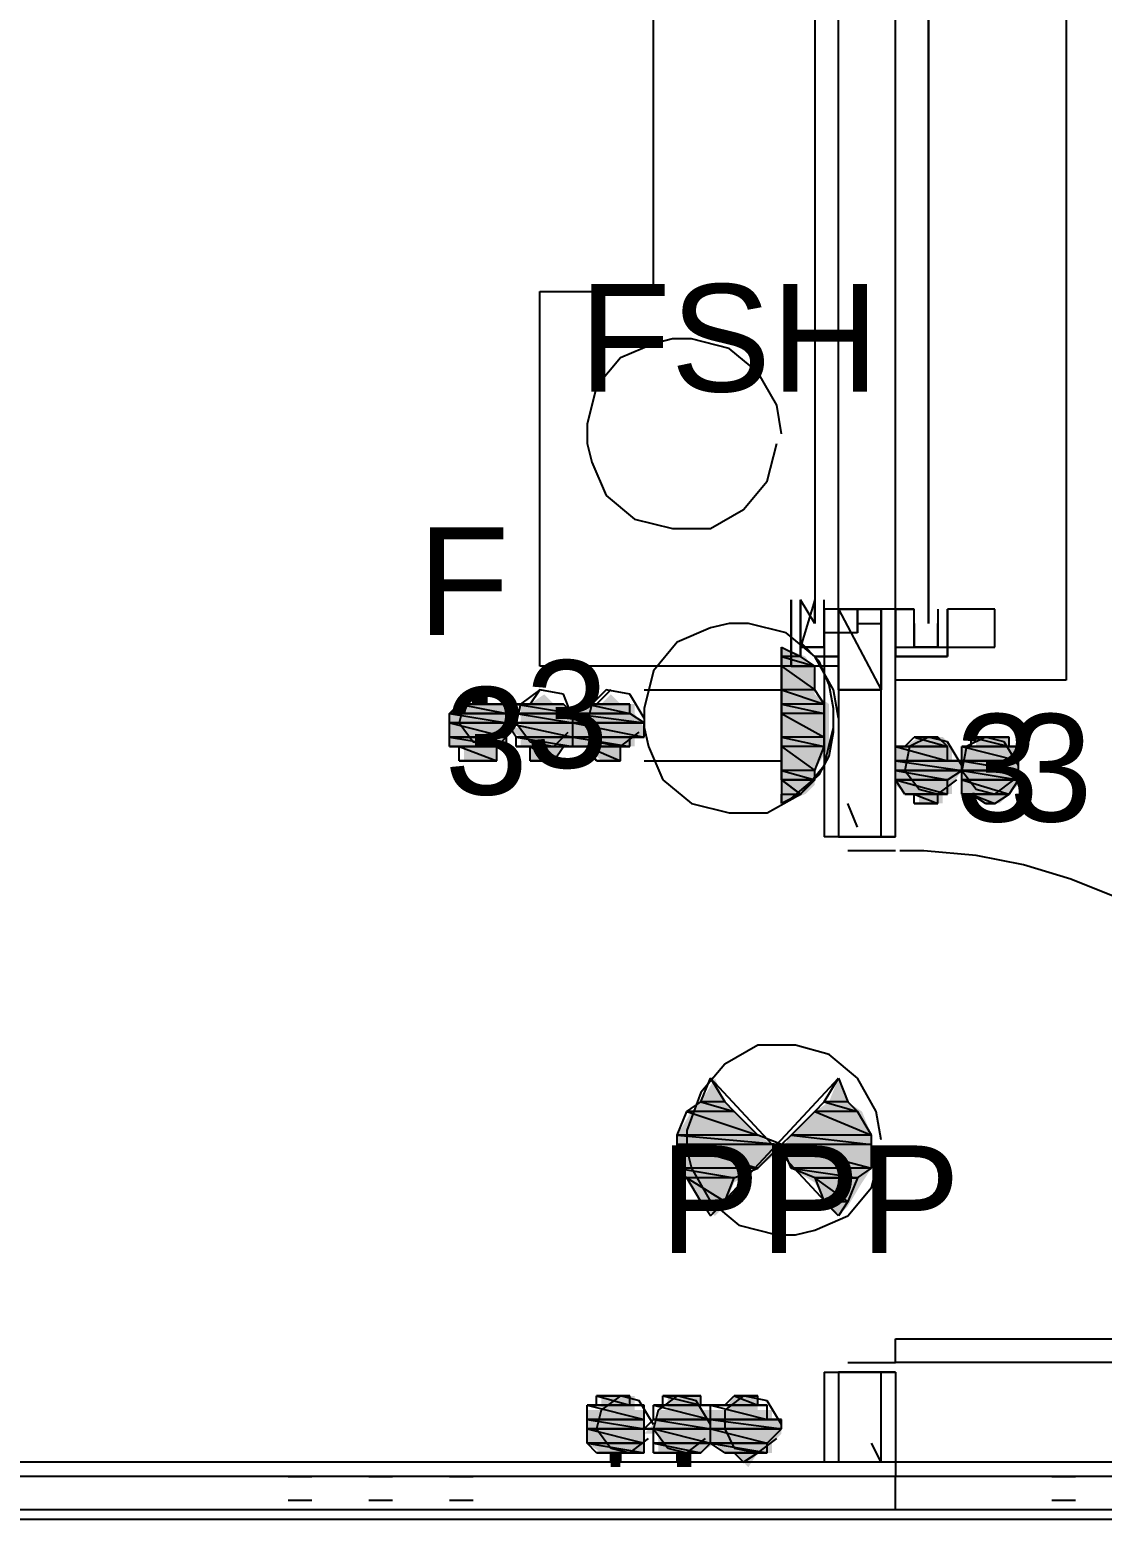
# Model space of a CAD drawing. Header units: millimetres. Extents: x 5 to 415, y 48 to 251.
# Drawn here: x 364.66 to 368.65, y 106.61 to 112.15 of the extents above; entities that cross this region are included whole.
import ezdxf

# ---------------------------------------------------------------- set-up
doc = ezdxf.new("R2010")
doc.units = ezdxf.units.MM
for name, color, linetype in [('H', 7, 'Continuous'), ('P', 7, 'Continuous'), ('T', 7, 'Continuous')]:
    doc.layers.add(name, color=color, linetype=linetype)

msp = doc.modelspace()

# ---------------------------------------------------------------- hatches: boundary and pattern name
at = {"layer": 'H', "linetype": 'Continuous'}
for points in [[(367.453, 109.82), (367.453, 109.855), (367.542, 109.82), (367.453, 109.82)], [(367.453, 109.767), (367.453, 109.82), (367.542, 109.82), (367.577, 109.767), (367.453, 109.767)], [(367.453, 109.679), (367.453, 109.767), (367.577, 109.767), (367.577, 109.679), (367.453, 109.679)], [(366.307, 109.643), (366.307, 109.679), (366.36, 109.679), (366.36, 109.643), (366.307, 109.643)], [(366.518, 109.643), (366.571, 109.679), (366.607, 109.643), (366.518, 109.643)], [(366.783, 109.643), (366.818, 109.679), (366.854, 109.643), (366.783, 109.643)], [(367.453, 109.643), (367.453, 109.679), (367.577, 109.679), (367.63, 109.643), (367.453, 109.643)], [(366.219, 109.608), (366.272, 109.643), (366.43, 109.643), (366.43, 109.608), (366.219, 109.608)], [(366.219, 109.555), (366.219, 109.608), (366.43, 109.608), (366.43, 109.555), (366.219, 109.555)], [(366.483, 109.608), (366.483, 109.643), (366.642, 109.643), (366.695, 109.608), (366.483, 109.608)], [(366.483, 109.555), (366.483, 109.608), (366.695, 109.608), (366.695, 109.555), (366.483, 109.555)], [(366.695, 109.608), (366.73, 109.643), (366.907, 109.643), (366.907, 109.608), (366.695, 109.608)], [(366.695, 109.555), (366.695, 109.608), (366.907, 109.608), (366.942, 109.555), (366.695, 109.555)], [(367.453, 109.608), (367.453, 109.643), (367.63, 109.643), (367.63, 109.608), (367.453, 109.608)], [(367.453, 109.52), (367.453, 109.608), (367.63, 109.608), (367.63, 109.52), (367.453, 109.52)], [(366.219, 109.52), (366.219, 109.555), (366.43, 109.555), (366.43, 109.52), (366.219, 109.52)], [(366.483, 109.52), (366.43, 109.555), (366.695, 109.555), (366.695, 109.52), (366.483, 109.52)], [(366.695, 109.52), (366.695, 109.555), (366.942, 109.555), (366.942, 109.52), (366.695, 109.52)], [(366.219, 109.485), (366.219, 109.52), (366.43, 109.52), (366.43, 109.485), (366.219, 109.485)], [(366.272, 109.432), (366.272, 109.485), (366.395, 109.485), (366.395, 109.432), (366.272, 109.432)], [(366.483, 109.485), (366.483, 109.52), (366.695, 109.52), (366.695, 109.485), (366.483, 109.485)], [(366.518, 109.432), (366.518, 109.485), (366.642, 109.485), (366.607, 109.432), (366.518, 109.432)], [(366.695, 109.485), (366.695, 109.52), (366.907, 109.52), (366.907, 109.485), (366.695, 109.485)], [(366.783, 109.432), (366.73, 109.485), (366.854, 109.485), (366.854, 109.432), (366.783, 109.432)], [(367.453, 109.485), (367.453, 109.52), (367.63, 109.52), (367.63, 109.485), (367.453, 109.485)], [(367.453, 109.396), (367.453, 109.485), (367.63, 109.485), (367.577, 109.396), (367.453, 109.396)], [(367.877, 109.432), (367.877, 109.485), (368.088, 109.485), (368.088, 109.432), (367.877, 109.432)], [(367.912, 109.485), (367.965, 109.52), (368.053, 109.52), (368.088, 109.485), (367.912, 109.485)], [(368.124, 109.432), (368.124, 109.485), (368.335, 109.485), (368.335, 109.432), (368.124, 109.432)], [(368.177, 109.485), (368.177, 109.52), (368.3, 109.52), (368.3, 109.485), (368.177, 109.485)], [(367.877, 109.396), (367.877, 109.432), (368.124, 109.432), (368.124, 109.396), (367.877, 109.396)], [(368.124, 109.396), (368.124, 109.432), (368.335, 109.432), (368.335, 109.396), (368.124, 109.396)], [(367.453, 109.343), (367.453, 109.396), (367.577, 109.396), (367.577, 109.343), (367.453, 109.343)], [(367.877, 109.343), (367.877, 109.396), (368.124, 109.396), (368.088, 109.343), (367.877, 109.343)], [(368.124, 109.343), (368.124, 109.396), (368.335, 109.396), (368.335, 109.343), (368.124, 109.343)], [(367.453, 109.273), (367.453, 109.343), (367.542, 109.308), (367.453, 109.273)], [(367.542, 109.308), (367.453, 109.343), (367.577, 109.343), (367.542, 109.308)], [(367.912, 109.308), (367.877, 109.343), (368.088, 109.343), (368.088, 109.308), (367.912, 109.308)], [(368.124, 109.308), (368.124, 109.343), (368.335, 109.343), (368.3, 109.308), (368.124, 109.308)], [(367.965, 109.273), (367.965, 109.308), (368.053, 109.308), (368.053, 109.273), (367.965, 109.273)], [(368.212, 109.273), (368.177, 109.308), (368.3, 109.308), (368.265, 109.273), (368.212, 109.273)], [(367.153, 108.162), (367.206, 108.25), (367.242, 108.162), (367.153, 108.162)], [(367.63, 108.162), (367.665, 108.25), (367.7, 108.162), (367.63, 108.162)], [(367.118, 108.126), (367.153, 108.162), (367.242, 108.162), (367.277, 108.126), (367.118, 108.126)], [(367.577, 108.126), (367.63, 108.162), (367.7, 108.162), (367.753, 108.126), (367.577, 108.126)], [(367.065, 108.038), (367.118, 108.126), (367.277, 108.126), (367.365, 108.038), (367.065, 108.038)], [(367.489, 108.038), (367.577, 108.126), (367.753, 108.126), (367.788, 108.038), (367.489, 108.038)], [(367.065, 107.985), (367.065, 108.038), (367.365, 108.038), (367.453, 107.985), (367.065, 107.985)], [(367.453, 107.985), (367.489, 108.038), (367.788, 108.038), (367.788, 107.985), (367.453, 107.985)], [(367.065, 107.915), (367.065, 107.985), (367.453, 107.985), (367.365, 107.915), (367.065, 107.915)], [(367.489, 107.915), (367.453, 107.985), (367.788, 107.985), (367.788, 107.915), (367.489, 107.915)], [(367.118, 107.862), (367.065, 107.915), (367.365, 107.915), (367.277, 107.862), (367.118, 107.862)], [(367.577, 107.862), (367.489, 107.915), (367.788, 107.915), (367.753, 107.862), (367.577, 107.862)], [(367.153, 107.774), (367.118, 107.862), (367.277, 107.862), (367.242, 107.774), (367.153, 107.774)], [(367.665, 107.738), (367.63, 107.774), (367.577, 107.862), (367.7, 107.774), (367.665, 107.738)], [(367.7, 107.774), (367.577, 107.862), (367.753, 107.862), (367.7, 107.774)], [(367.206, 107.738), (367.153, 107.774), (367.242, 107.774), (367.206, 107.738)], [(366.783, 107.015), (366.783, 107.068), (366.907, 107.068), (366.907, 107.015), (366.783, 107.015)], [(367.03, 107.015), (367.03, 107.068), (367.153, 107.068), (367.153, 107.015), (367.03, 107.015)], [(367.242, 107.015), (367.277, 107.068), (367.365, 107.068), (367.365, 107.015), (367.242, 107.015)], [(366.73, 106.98), (366.73, 107.015), (366.942, 107.015), (366.942, 106.98), (366.73, 106.98)], [(366.995, 106.98), (366.995, 107.015), (367.206, 107.015), (367.206, 106.98), (366.995, 106.98)], [(367.206, 106.98), (367.206, 107.015), (367.418, 107.015), (367.418, 106.98), (367.206, 106.98)], [(366.73, 106.927), (366.73, 106.98), (366.942, 106.98), (366.942, 106.927), (366.73, 106.927)], [(366.942, 106.927), (366.995, 106.98), (367.206, 106.98), (367.206, 106.927), (366.942, 106.927)], [(367.206, 106.927), (367.206, 106.98), (367.453, 106.98), (367.453, 106.927), (367.206, 106.927)], [(366.73, 106.892), (366.73, 106.927), (366.942, 106.927), (366.942, 106.892), (366.73, 106.892)], [(366.783, 106.856), (366.73, 106.892), (366.942, 106.892), (366.942, 106.856), (366.783, 106.856)], [(366.995, 106.892), (366.995, 106.927), (367.206, 106.927), (367.206, 106.892), (366.995, 106.892)], [(366.995, 106.856), (366.995, 106.892), (367.206, 106.892), (367.153, 106.856), (366.995, 106.856)], [(367.206, 106.892), (367.206, 106.927), (367.453, 106.927), (367.418, 106.892), (367.206, 106.892)], [(367.242, 106.856), (367.206, 106.892), (367.418, 106.892), (367.418, 106.856), (367.242, 106.856)], [(366.818, 106.803), (366.818, 106.856), (366.854, 106.856), (366.854, 106.803), (366.818, 106.803)], [(367.065, 106.803), (367.065, 106.856), (367.118, 106.856), (367.118, 106.803), (367.065, 106.803)], [(367.33, 106.803), (367.277, 106.856), (367.365, 106.856), (367.33, 106.803)]]:
    msp.add_hatch(color=256, dxfattribs=at).paths.add_polyline_path(points)

# ---------------------------------------------------------------- linework, layer by layer
at = {"layer": 'P'}
for points in [[(367.877, 109.732), (367.877, 117.316)], [(368.512, 117.316), (368.512, 109.732)], [(366.977, 111.178), (366.977, 117.263)], [(367.577, 117.105), (367.577, 109.996)], [(367.665, 109.996), (367.665, 117.105)], [(368, 109.943), (368, 117.105)], [(368, 117.105), (368, 109.943)], [(366.554, 111.178), (366.977, 111.178)], [(366.554, 109.784), (366.554, 111.178)], [(366.977, 110.984), (366.854, 110.931)], [(367.048, 111.002), (366.977, 110.984)], [(367.118, 111.002), (367.048, 111.002)], [(367.259, 110.966), (367.118, 111.002)], [(366.854, 110.931), (366.765, 110.825)], [(367.365, 110.878), (367.259, 110.966)], [(367.436, 110.755), (367.365, 110.878)], [(366.765, 110.825), (366.73, 110.684)], [(367.453, 110.649), (367.436, 110.755)], [(366.73, 110.684), (366.73, 110.613)], [(366.73, 110.613), (366.748, 110.543)], [(367.4, 110.472), (367.436, 110.613)], [(366.748, 110.543), (366.801, 110.419)], [(367.312, 110.367), (367.4, 110.472)], [(366.801, 110.419), (366.907, 110.331)], [(367.189, 110.296), (367.312, 110.367)], [(366.907, 110.331), (367.048, 110.296)], [(367.048, 110.296), (367.118, 110.296)], [(367.118, 110.296), (367.189, 110.296)], [(367.489, 110.031), (367.489, 109.784)], [(367.489, 109.784), (367.489, 110.031)], [(367.489, 109.784), (367.489, 110.031)], [(367.489, 109.784), (367.489, 110.031)], [(367.524, 110.031), (367.524, 109.855)], [(367.524, 109.855), (367.524, 110.031)], [(367.577, 110.031), (367.524, 109.855)], [(367.577, 109.943), (367.524, 110.031)], [(367.577, 110.031), (367.577, 109.943)], [(367.577, 109.943), (367.577, 110.031)], [(367.577, 109.943), (367.577, 110.031)], [(367.612, 109.943), (367.612, 110.031)], [(367.612, 109.996), (367.612, 109.149)], [(367.877, 109.996), (367.612, 109.996)], [(367.665, 109.696), (367.665, 109.996)], [(367.665, 109.996), (367.665, 109.149)], [(367.665, 109.996), (367.824, 109.696)], [(367.665, 109.696), (367.665, 109.996)], [(367.665, 109.996), (367.824, 109.996)], [(367.665, 109.996), (367.665, 109.82)], [(367.665, 109.82), (367.665, 109.996)], [(367.665, 109.996), (367.824, 109.996)], [(367.665, 109.996), (367.665, 109.696)], [(367.824, 109.996), (367.736, 109.996)], [(367.736, 109.996), (367.736, 109.908)], [(367.736, 109.908), (367.736, 109.996)], [(367.736, 109.996), (367.824, 109.996)], [(367.824, 109.996), (367.736, 109.996)], [(367.824, 109.996), (367.824, 109.696)], [(367.824, 109.149), (367.824, 109.996)], [(367.824, 109.996), (367.824, 109.696)], [(367.824, 109.696), (367.824, 109.996)], [(367.877, 109.149), (367.877, 109.996)], [(367.947, 109.996), (367.877, 109.996)], [(367.877, 109.996), (367.877, 109.82)], [(367.877, 109.82), (367.877, 109.996)], [(367.877, 109.996), (367.947, 109.996)], [(367.877, 109.855), (367.877, 109.996)], [(367.877, 109.996), (367.877, 109.855)], [(367.947, 109.996), (367.877, 109.996)], [(367.877, 109.996), (367.877, 109.855)], [(367.947, 109.855), (367.947, 109.996)], [(368.035, 109.996), (368.035, 109.855)], [(368.247, 109.996), (368.071, 109.996)], [(368.071, 109.82), (368.071, 109.996)], [(368.071, 109.996), (368.071, 109.82)], [(368.071, 109.855), (368.071, 109.996)], [(368.071, 109.996), (368.071, 109.855)], [(368.071, 109.855), (368.071, 109.996)], [(368.247, 109.855), (368.247, 109.996)], [(367.189, 109.926), (367.065, 109.873)], [(367.189, 109.926), (367.065, 109.873)], [(367.259, 109.943), (367.189, 109.926)], [(367.259, 109.943), (367.189, 109.926)], [(367.33, 109.943), (367.259, 109.943)], [(367.33, 109.943), (367.259, 109.943)], [(367.471, 109.908), (367.33, 109.943)], [(367.471, 109.908), (367.33, 109.943)], [(367.612, 109.943), (367.612, 109.855)], [(367.612, 109.855), (367.612, 109.943)], [(367.736, 109.943), (367.824, 109.943)], [(367.947, 109.943), (367.947, 109.855)], [(368.035, 109.855), (368.035, 109.943)], [(367.065, 109.873), (366.977, 109.767)], [(367.065, 109.873), (366.977, 109.767)], [(367.577, 109.82), (367.471, 109.908)], [(367.577, 109.82), (367.471, 109.908)], [(367.524, 109.908), (367.524, 109.82)], [(367.524, 109.82), (367.524, 109.908)], [(367.594, 109.802), (367.524, 109.873)], [(367.7, 109.908), (367.612, 109.908)], [(367.736, 109.908), (367.665, 109.908)], [(367.453, 109.855), (367.524, 109.82)], [(367.453, 109.82), (367.453, 109.855)], [(367.453, 109.855), (367.453, 109.273)], [(367.524, 109.82), (367.453, 109.82)], [(367.524, 109.82), (367.453, 109.82)], [(367.453, 109.82), (367.577, 109.784)], [(367.453, 109.82), (367.577, 109.784)], [(367.453, 109.784), (367.453, 109.82)], [(367.612, 109.855), (367.524, 109.855)], [(367.524, 109.855), (367.612, 109.855)], [(367.577, 109.784), (367.524, 109.82)], [(367.577, 109.82), (367.665, 109.82)], [(367.665, 109.82), (367.577, 109.82)], [(367.577, 109.82), (367.665, 109.82)], [(367.665, 109.82), (367.577, 109.82)], [(367.647, 109.696), (367.577, 109.82)], [(367.647, 109.696), (367.577, 109.82)], [(367.877, 109.855), (368.071, 109.855)], [(367.877, 109.82), (368.071, 109.82)], [(368.071, 109.82), (367.877, 109.82)], [(368.035, 109.855), (367.947, 109.855)], [(368.071, 109.855), (368.247, 109.855)], [(367.665, 109.784), (366.554, 109.784)], [(366.977, 109.767), (366.942, 109.626)], [(366.977, 109.767), (366.942, 109.626)], [(367.577, 109.784), (367.453, 109.784)], [(367.577, 109.784), (367.453, 109.784)], [(367.453, 109.784), (367.577, 109.696)], [(367.453, 109.784), (367.577, 109.696)], [(367.453, 109.696), (367.453, 109.784)], [(367.577, 109.784), (367.489, 109.784)], [(367.489, 109.784), (367.577, 109.784)], [(367.577, 109.696), (367.577, 109.784)], [(367.63, 109.714), (367.594, 109.802)], [(367.647, 109.626), (367.63, 109.714)], [(368.512, 109.732), (367.877, 109.732)], [(366.342, 109.696), (366.272, 109.643)], [(366.307, 109.696), (366.307, 109.643)], [(366.307, 109.643), (366.307, 109.696)], [(366.43, 109.679), (366.342, 109.696)], [(366.342, 109.696), (366.342, 109.643)], [(366.342, 109.643), (366.342, 109.696)], [(366.466, 109.59), (366.43, 109.679)], [(366.554, 109.696), (366.483, 109.643)], [(366.554, 109.696), (366.518, 109.643)], [(366.518, 109.643), (366.554, 109.696)], [(366.642, 109.679), (366.554, 109.696)], [(366.677, 109.59), (366.642, 109.679)], [(366.801, 109.696), (366.748, 109.643)], [(366.818, 109.696), (366.765, 109.643)], [(366.765, 109.643), (366.818, 109.696)], [(366.889, 109.679), (366.801, 109.696)], [(366.942, 109.59), (366.889, 109.679)], [(366.942, 109.696), (367.453, 109.696)], [(367.577, 109.696), (367.453, 109.696)], [(367.577, 109.696), (367.453, 109.696)], [(367.453, 109.696), (367.612, 109.643)], [(367.453, 109.696), (367.612, 109.643)], [(367.453, 109.643), (367.453, 109.696)], [(367.612, 109.643), (367.577, 109.696)], [(367.665, 109.59), (367.647, 109.696)], [(367.665, 109.59), (367.647, 109.696)], [(367.824, 109.696), (367.665, 109.696)], [(367.665, 109.696), (367.665, 109.149)], [(367.824, 109.696), (367.665, 109.696)], [(367.665, 109.696), (367.824, 109.696)], [(367.824, 109.149), (367.824, 109.696)], [(366.219, 109.608), (366.254, 109.643)], [(366.43, 109.608), (366.219, 109.608)], [(366.43, 109.608), (366.219, 109.608)], [(366.219, 109.608), (366.43, 109.608)], [(366.219, 109.608), (366.43, 109.608)], [(366.43, 109.608), (366.219, 109.608)], [(366.43, 109.608), (366.219, 109.608)], [(366.219, 109.608), (366.43, 109.573)], [(366.219, 109.608), (366.43, 109.573)], [(366.219, 109.573), (366.219, 109.608)], [(366.272, 109.643), (366.254, 109.573)], [(366.395, 109.643), (366.254, 109.643)], [(366.254, 109.643), (366.307, 109.643)], [(366.395, 109.643), (366.254, 109.643)], [(366.254, 109.643), (366.395, 109.643)], [(366.254, 109.643), (366.395, 109.643)], [(366.395, 109.643), (366.254, 109.643)], [(366.43, 109.643), (366.254, 109.643)], [(366.254, 109.643), (366.43, 109.643)], [(366.43, 109.643), (366.254, 109.643)], [(366.254, 109.643), (366.395, 109.643)], [(366.43, 109.643), (366.254, 109.643)], [(366.254, 109.643), (366.43, 109.608)], [(366.254, 109.643), (366.43, 109.608)], [(366.307, 109.643), (366.395, 109.643)], [(366.342, 109.643), (366.395, 109.643)], [(366.395, 109.643), (366.342, 109.643)], [(366.395, 109.643), (366.395, 109.643)], [(366.395, 109.643), (366.395, 109.643)], [(366.395, 109.643), (366.43, 109.643)], [(366.43, 109.608), (366.43, 109.643)], [(366.43, 109.608), (366.43, 109.608)], [(366.43, 109.608), (366.43, 109.608)], [(366.43, 109.573), (366.43, 109.608)], [(366.483, 109.643), (366.466, 109.573)], [(366.642, 109.643), (366.466, 109.643)], [(366.466, 109.643), (366.518, 109.643)], [(366.642, 109.643), (366.466, 109.643)], [(366.466, 109.643), (366.677, 109.608)], [(366.466, 109.643), (366.677, 109.608)], [(366.466, 109.608), (366.466, 109.643)], [(366.677, 109.608), (366.466, 109.608)], [(366.677, 109.608), (366.466, 109.608)], [(366.466, 109.608), (366.677, 109.608)], [(366.466, 109.608), (366.677, 109.608)], [(366.677, 109.608), (366.466, 109.608)], [(366.677, 109.608), (366.466, 109.608)], [(366.466, 109.608), (366.677, 109.573)], [(366.466, 109.608), (366.677, 109.573)], [(366.466, 109.573), (366.466, 109.608)], [(366.607, 109.643), (366.518, 109.643)], [(366.518, 109.643), (366.607, 109.643)], [(366.518, 109.643), (366.607, 109.643)], [(366.607, 109.643), (366.518, 109.643)], [(366.642, 109.643), (366.518, 109.643)], [(366.518, 109.643), (366.642, 109.643)], [(366.642, 109.643), (366.518, 109.643)], [(366.518, 109.643), (366.607, 109.643)], [(366.642, 109.643), (366.518, 109.643)], [(366.518, 109.643), (366.642, 109.643)], [(366.518, 109.643), (366.642, 109.643)], [(366.607, 109.643), (366.607, 109.643)], [(366.607, 109.643), (366.607, 109.643)], [(366.607, 109.643), (366.607, 109.643)], [(366.607, 109.643), (366.607, 109.643)], [(366.607, 109.643), (366.642, 109.643)], [(366.642, 109.643), (366.642, 109.643)], [(366.677, 109.608), (366.642, 109.643)], [(366.677, 109.608), (366.73, 109.643)], [(366.889, 109.608), (366.677, 109.608)], [(366.889, 109.608), (366.677, 109.608)], [(366.677, 109.608), (366.889, 109.608)], [(366.677, 109.608), (366.889, 109.608)], [(366.889, 109.608), (366.677, 109.608)], [(366.889, 109.608), (366.677, 109.608)], [(366.677, 109.608), (366.942, 109.573)], [(366.677, 109.608), (366.942, 109.573)], [(366.677, 109.573), (366.677, 109.608)], [(366.677, 109.608), (366.677, 109.608)], [(366.677, 109.608), (366.677, 109.608)], [(366.677, 109.573), (366.677, 109.608)], [(366.748, 109.643), (366.73, 109.573)], [(366.854, 109.643), (366.73, 109.643)], [(366.73, 109.643), (366.765, 109.643)], [(366.889, 109.643), (366.73, 109.643)], [(366.73, 109.643), (366.889, 109.643)], [(366.889, 109.643), (366.73, 109.643)], [(366.73, 109.643), (366.854, 109.643)], [(366.889, 109.643), (366.73, 109.643)], [(366.73, 109.643), (366.889, 109.608)], [(366.73, 109.643), (366.889, 109.608)], [(366.854, 109.643), (366.765, 109.643)], [(366.765, 109.643), (366.854, 109.643)], [(366.765, 109.643), (366.854, 109.643)], [(366.854, 109.643), (366.765, 109.643)], [(366.854, 109.643), (366.765, 109.643)], [(366.765, 109.643), (366.854, 109.643)], [(366.765, 109.643), (366.854, 109.643)], [(366.854, 109.643), (366.854, 109.643)], [(366.854, 109.643), (366.854, 109.643)], [(366.854, 109.643), (366.854, 109.643)], [(366.854, 109.643), (366.854, 109.643)], [(366.854, 109.643), (366.854, 109.643)], [(366.854, 109.643), (366.889, 109.643)], [(366.889, 109.608), (366.889, 109.643)], [(366.889, 109.608), (366.889, 109.608)], [(366.889, 109.608), (366.889, 109.608)], [(366.942, 109.573), (366.889, 109.608)], [(366.942, 109.626), (366.942, 109.555)], [(366.942, 109.626), (366.942, 109.555)], [(367.612, 109.643), (367.453, 109.643)], [(367.612, 109.643), (367.453, 109.643)], [(367.453, 109.643), (367.612, 109.608)], [(367.453, 109.643), (367.612, 109.608)], [(367.453, 109.608), (367.453, 109.643)], [(367.612, 109.608), (367.453, 109.608)], [(367.612, 109.608), (367.453, 109.608)], [(367.453, 109.608), (367.612, 109.52)], [(367.453, 109.608), (367.612, 109.52)], [(367.453, 109.52), (367.453, 109.608)], [(367.612, 109.608), (367.612, 109.643)], [(367.612, 109.52), (367.612, 109.608)], [(367.647, 109.538), (367.647, 109.626)], [(366.43, 109.573), (366.219, 109.573)], [(366.43, 109.573), (366.219, 109.573)], [(366.219, 109.573), (366.43, 109.573)], [(366.219, 109.573), (366.43, 109.573)], [(366.43, 109.573), (366.219, 109.573)], [(366.43, 109.573), (366.219, 109.573)], [(366.219, 109.573), (366.43, 109.52)], [(366.219, 109.573), (366.43, 109.52)], [(366.219, 109.52), (366.219, 109.573)], [(366.254, 109.573), (366.307, 109.502)], [(366.395, 109.485), (366.448, 109.538)], [(366.466, 109.573), (366.43, 109.573)], [(366.43, 109.573), (366.677, 109.573)], [(366.677, 109.573), (366.43, 109.573)], [(366.43, 109.573), (366.677, 109.52)], [(366.43, 109.573), (366.677, 109.52)], [(366.466, 109.52), (366.43, 109.573)], [(366.43, 109.573), (366.43, 109.573)], [(366.43, 109.573), (366.43, 109.573)], [(366.43, 109.52), (366.43, 109.573)], [(366.466, 109.573), (366.518, 109.502)], [(366.677, 109.573), (366.466, 109.573)], [(366.677, 109.573), (366.466, 109.573)], [(366.466, 109.573), (366.677, 109.573)], [(366.677, 109.573), (366.466, 109.573)], [(366.607, 109.485), (366.66, 109.538)], [(366.942, 109.573), (366.677, 109.573)], [(366.942, 109.573), (366.677, 109.573)], [(366.677, 109.573), (366.942, 109.573)], [(366.677, 109.573), (366.942, 109.573)], [(366.942, 109.573), (366.677, 109.573)], [(366.942, 109.573), (366.677, 109.573)], [(366.677, 109.573), (366.942, 109.52)], [(366.677, 109.573), (366.942, 109.52)], [(366.677, 109.52), (366.677, 109.573)], [(366.677, 109.573), (366.677, 109.573)], [(366.677, 109.52), (366.677, 109.573)], [(366.73, 109.573), (366.765, 109.502)], [(366.854, 109.485), (366.924, 109.538)], [(366.942, 109.573), (366.942, 109.573)], [(366.942, 109.573), (366.942, 109.573)], [(366.942, 109.52), (366.942, 109.573)], [(366.942, 109.555), (366.959, 109.485)], [(366.942, 109.555), (366.959, 109.485)], [(367.612, 109.414), (367.647, 109.555)], [(367.612, 109.414), (367.647, 109.555)], [(367.63, 109.449), (367.647, 109.538)], [(366.43, 109.52), (366.219, 109.52)], [(366.43, 109.52), (366.219, 109.52)], [(366.219, 109.52), (366.43, 109.52)], [(366.219, 109.52), (366.43, 109.52)], [(366.43, 109.52), (366.219, 109.52)], [(366.43, 109.52), (366.219, 109.52)], [(366.219, 109.52), (366.43, 109.485)], [(366.219, 109.52), (366.43, 109.485)], [(366.219, 109.485), (366.219, 109.52)], [(366.43, 109.485), (366.219, 109.485)], [(366.43, 109.485), (366.219, 109.485)], [(366.219, 109.485), (366.254, 109.485)], [(366.219, 109.485), (366.43, 109.485)], [(366.43, 109.485), (366.219, 109.485)], [(366.254, 109.485), (366.43, 109.485)], [(366.395, 109.485), (366.254, 109.485)], [(366.254, 109.485), (366.395, 109.485)], [(366.395, 109.485), (366.254, 109.485)], [(366.254, 109.485), (366.43, 109.485)], [(366.395, 109.485), (366.254, 109.485)], [(366.254, 109.485), (366.395, 109.432)], [(366.254, 109.485), (366.395, 109.432)], [(366.254, 109.432), (366.254, 109.485)], [(366.307, 109.502), (366.395, 109.485)], [(366.43, 109.485), (366.395, 109.485)], [(366.395, 109.432), (366.395, 109.485)], [(366.43, 109.52), (366.43, 109.52)], [(366.43, 109.52), (366.43, 109.52)], [(366.43, 109.485), (366.43, 109.52)], [(366.43, 109.485), (366.43, 109.485)], [(366.677, 109.52), (366.466, 109.52)], [(366.677, 109.52), (366.466, 109.52)], [(366.466, 109.52), (366.677, 109.52)], [(366.466, 109.52), (366.677, 109.52)], [(366.677, 109.52), (366.466, 109.52)], [(366.677, 109.52), (366.466, 109.52)], [(366.466, 109.52), (366.677, 109.485)], [(366.466, 109.52), (366.677, 109.485)], [(366.466, 109.485), (366.466, 109.52)], [(366.677, 109.485), (366.466, 109.485)], [(366.642, 109.485), (366.466, 109.485)], [(366.466, 109.485), (366.642, 109.485)], [(366.642, 109.485), (366.466, 109.485)], [(366.466, 109.485), (366.677, 109.485)], [(366.642, 109.485), (366.466, 109.485)], [(366.466, 109.485), (366.642, 109.485)], [(366.466, 109.485), (366.642, 109.485)], [(366.518, 109.485), (366.466, 109.485)], [(366.518, 109.502), (366.607, 109.485)], [(366.642, 109.485), (366.518, 109.485)], [(366.642, 109.485), (366.518, 109.485)], [(366.518, 109.485), (366.607, 109.432)], [(366.518, 109.485), (366.607, 109.432)], [(366.518, 109.432), (366.518, 109.485)], [(366.607, 109.432), (366.642, 109.485)], [(366.677, 109.485), (366.642, 109.485)], [(366.642, 109.485), (366.642, 109.485)], [(366.942, 109.52), (366.677, 109.52)], [(366.889, 109.52), (366.677, 109.52)], [(366.677, 109.52), (366.889, 109.52)], [(366.889, 109.52), (366.677, 109.52)], [(366.677, 109.52), (366.942, 109.52)], [(366.889, 109.52), (366.677, 109.52)], [(366.677, 109.52), (366.889, 109.485)], [(366.677, 109.52), (366.889, 109.485)], [(366.677, 109.485), (366.677, 109.52)], [(366.677, 109.52), (366.677, 109.52)], [(366.677, 109.52), (366.677, 109.52)], [(366.677, 109.485), (366.677, 109.52)], [(366.889, 109.485), (366.677, 109.485)], [(366.889, 109.485), (366.677, 109.485)], [(366.677, 109.485), (366.73, 109.485)], [(366.677, 109.485), (366.889, 109.485)], [(366.889, 109.485), (366.677, 109.485)], [(366.73, 109.485), (366.889, 109.485)], [(366.854, 109.485), (366.73, 109.485)], [(366.73, 109.485), (366.854, 109.485)], [(366.854, 109.485), (366.73, 109.485)], [(366.73, 109.485), (366.889, 109.485)], [(366.854, 109.485), (366.73, 109.485)], [(366.73, 109.485), (366.854, 109.432)], [(366.73, 109.485), (366.854, 109.432)], [(366.765, 109.432), (366.73, 109.485)], [(366.765, 109.502), (366.854, 109.485)], [(366.889, 109.485), (366.854, 109.485)], [(366.854, 109.432), (366.854, 109.485)], [(366.942, 109.52), (366.889, 109.52)], [(366.889, 109.485), (366.889, 109.52)], [(366.889, 109.485), (366.889, 109.485)], [(366.959, 109.485), (367.012, 109.361)], [(366.959, 109.485), (367.012, 109.361)], [(367.612, 109.52), (367.453, 109.52)], [(367.612, 109.52), (367.453, 109.52)], [(367.453, 109.52), (367.612, 109.485)], [(367.453, 109.52), (367.612, 109.485)], [(367.453, 109.485), (367.453, 109.52)], [(367.612, 109.485), (367.453, 109.485)], [(367.612, 109.485), (367.453, 109.485)], [(367.453, 109.485), (367.577, 109.396)], [(367.453, 109.485), (367.577, 109.396)], [(367.453, 109.396), (367.453, 109.485)], [(367.577, 109.396), (367.612, 109.485)], [(367.612, 109.485), (367.612, 109.52)], [(368.071, 109.485), (367.877, 109.485)], [(367.877, 109.485), (367.912, 109.485)], [(368.071, 109.485), (367.877, 109.485)], [(367.877, 109.485), (368.071, 109.432)], [(367.877, 109.485), (368.071, 109.432)], [(367.877, 109.432), (367.877, 109.485)], [(367.912, 109.485), (367.947, 109.52)], [(367.93, 109.485), (367.912, 109.396)], [(368.071, 109.485), (367.912, 109.485)], [(368.071, 109.485), (367.912, 109.485)], [(367.912, 109.485), (368.071, 109.485)], [(367.912, 109.485), (368.071, 109.485)], [(368.071, 109.485), (367.912, 109.485)], [(368.071, 109.485), (367.912, 109.485)], [(367.912, 109.485), (368.071, 109.485)], [(367.912, 109.485), (368.071, 109.485)], [(368, 109.52), (367.93, 109.485)], [(368, 109.52), (367.947, 109.52)], [(367.947, 109.52), (368, 109.52)], [(368.035, 109.52), (367.947, 109.52)], [(367.947, 109.52), (368.035, 109.52)], [(367.947, 109.52), (368.035, 109.52)], [(368.035, 109.52), (367.947, 109.52)], [(368.035, 109.52), (367.947, 109.52)], [(367.947, 109.52), (368.071, 109.485)], [(367.947, 109.52), (368.071, 109.485)], [(368.071, 109.502), (368, 109.52)], [(368.035, 109.52), (368.035, 109.52)], [(368.035, 109.52), (368.035, 109.52)], [(368.035, 109.52), (368.035, 109.52)], [(368.035, 109.52), (368.035, 109.52)], [(368.071, 109.485), (368.035, 109.52)], [(368.124, 109.414), (368.071, 109.502)], [(368.071, 109.485), (368.071, 109.485)], [(368.071, 109.485), (368.071, 109.485)], [(368.071, 109.485), (368.071, 109.485)], [(368.071, 109.432), (368.071, 109.485)], [(368.141, 109.485), (368.124, 109.396)], [(368.159, 109.485), (368.124, 109.485)], [(368.124, 109.485), (368.3, 109.485)], [(368.335, 109.485), (368.124, 109.485)], [(368.124, 109.485), (368.335, 109.485)], [(368.335, 109.485), (368.124, 109.485)], [(368.124, 109.485), (368.3, 109.485)], [(368.335, 109.485), (368.124, 109.485)], [(368.124, 109.485), (368.335, 109.432)], [(368.124, 109.485), (368.335, 109.432)], [(368.124, 109.432), (368.124, 109.485)], [(368.212, 109.52), (368.141, 109.485)], [(368.3, 109.52), (368.159, 109.52)], [(368.159, 109.52), (368.212, 109.52)], [(368.3, 109.52), (368.159, 109.52)], [(368.159, 109.52), (368.3, 109.485)], [(368.159, 109.52), (368.3, 109.485)], [(368.159, 109.485), (368.159, 109.52)], [(368.3, 109.485), (368.159, 109.485)], [(368.3, 109.485), (368.159, 109.485)], [(368.159, 109.485), (368.3, 109.485)], [(368.3, 109.485), (368.159, 109.485)], [(368.282, 109.502), (368.212, 109.52)], [(368.212, 109.52), (368.247, 109.52)], [(368.247, 109.52), (368.212, 109.52)], [(368.247, 109.52), (368.212, 109.52)], [(368.212, 109.52), (368.247, 109.52)], [(368.212, 109.52), (368.3, 109.52)], [(368.247, 109.52), (368.3, 109.52)], [(368.3, 109.52), (368.247, 109.52)], [(368.335, 109.414), (368.282, 109.502)], [(368.3, 109.485), (368.3, 109.52)], [(368.3, 109.485), (368.3, 109.485)], [(368.3, 109.485), (368.335, 109.485)], [(368.335, 109.432), (368.335, 109.485)], [(366.395, 109.432), (366.254, 109.432)], [(366.395, 109.432), (366.254, 109.432)], [(366.254, 109.432), (366.342, 109.432)], [(366.254, 109.432), (366.342, 109.432)], [(366.307, 109.432), (366.254, 109.432)], [(366.342, 109.432), (366.307, 109.432)], [(366.307, 109.432), (366.342, 109.432)], [(366.342, 109.432), (366.307, 109.432)], [(366.342, 109.432), (366.395, 109.432)], [(366.342, 109.432), (366.342, 109.432)], [(366.342, 109.432), (366.342, 109.432)], [(366.607, 109.432), (366.518, 109.432)], [(366.607, 109.432), (366.518, 109.432)], [(366.518, 109.432), (366.607, 109.432)], [(366.518, 109.432), (366.607, 109.432)], [(366.607, 109.432), (366.518, 109.432)], [(366.554, 109.432), (366.518, 109.432)], [(366.518, 109.432), (366.554, 109.432)], [(366.554, 109.432), (366.607, 109.432)], [(366.607, 109.432), (366.554, 109.432)], [(366.607, 109.432), (366.607, 109.432)], [(366.607, 109.432), (366.607, 109.432)], [(366.854, 109.432), (366.765, 109.432)], [(366.854, 109.432), (366.765, 109.432)], [(366.765, 109.432), (366.854, 109.432)], [(366.765, 109.432), (366.854, 109.432)], [(366.854, 109.432), (366.765, 109.432)], [(366.818, 109.432), (366.765, 109.432)], [(366.765, 109.432), (366.818, 109.432)], [(366.818, 109.432), (366.854, 109.432)], [(366.854, 109.432), (366.818, 109.432)], [(366.854, 109.432), (366.854, 109.432)], [(366.854, 109.432), (366.854, 109.432)], [(366.942, 109.432), (367.453, 109.432)], [(367.594, 109.379), (367.63, 109.449)], [(368.071, 109.432), (367.877, 109.432)], [(368.124, 109.432), (367.877, 109.432)], [(367.877, 109.432), (368.124, 109.432)], [(368.124, 109.432), (367.877, 109.432)], [(367.877, 109.432), (368.071, 109.432)], [(368.124, 109.432), (367.877, 109.432)], [(367.877, 109.432), (368.124, 109.396)], [(367.877, 109.432), (368.124, 109.396)], [(367.877, 109.396), (367.877, 109.432)], [(368.071, 109.432), (368.124, 109.432)], [(368.124, 109.396), (368.124, 109.432)], [(368.335, 109.432), (368.124, 109.432)], [(368.335, 109.432), (368.124, 109.432)], [(368.124, 109.432), (368.335, 109.432)], [(368.124, 109.432), (368.335, 109.432)], [(368.335, 109.432), (368.124, 109.432)], [(368.335, 109.432), (368.124, 109.432)], [(368.124, 109.432), (368.335, 109.396)], [(368.124, 109.432), (368.335, 109.396)], [(368.124, 109.396), (368.124, 109.432)], [(368.335, 109.432), (368.335, 109.432)], [(368.335, 109.432), (368.335, 109.432)], [(368.335, 109.396), (368.335, 109.432)], [(367.577, 109.396), (367.453, 109.396)], [(367.577, 109.396), (367.453, 109.396)], [(367.453, 109.396), (367.577, 109.361)], [(367.453, 109.396), (367.577, 109.361)], [(367.453, 109.361), (367.453, 109.396)], [(367.489, 109.291), (367.594, 109.379)], [(367.524, 109.308), (367.612, 109.414)], [(367.524, 109.308), (367.612, 109.414)], [(367.577, 109.361), (367.577, 109.396)], [(368.124, 109.396), (367.877, 109.396)], [(368.124, 109.396), (367.877, 109.396)], [(367.877, 109.396), (368.124, 109.396)], [(367.877, 109.396), (368.124, 109.396)], [(368.124, 109.396), (367.877, 109.396)], [(368.124, 109.396), (367.877, 109.396)], [(367.877, 109.396), (368.071, 109.361)], [(367.877, 109.396), (368.071, 109.361)], [(367.877, 109.361), (367.877, 109.396)], [(367.912, 109.396), (367.965, 109.326)], [(368.071, 109.361), (368.124, 109.396)], [(368.124, 109.396), (368.124, 109.396)], [(368.124, 109.396), (368.124, 109.396)], [(368.124, 109.396), (368.177, 109.326)], [(368.335, 109.396), (368.124, 109.396)], [(368.335, 109.396), (368.124, 109.396)], [(368.124, 109.396), (368.335, 109.396)], [(368.124, 109.396), (368.335, 109.396)], [(368.335, 109.396), (368.124, 109.396)], [(368.335, 109.396), (368.124, 109.396)], [(368.124, 109.396), (368.335, 109.361)], [(368.124, 109.396), (368.335, 109.361)], [(368.124, 109.361), (368.124, 109.396)], [(368.335, 109.396), (368.335, 109.396)], [(368.335, 109.396), (368.335, 109.396)], [(368.335, 109.361), (368.335, 109.396)], [(367.012, 109.361), (367.118, 109.273)], [(367.012, 109.361), (367.118, 109.273)], [(367.577, 109.361), (367.453, 109.361)], [(367.453, 109.361), (367.524, 109.308)], [(367.524, 109.308), (367.453, 109.361)], [(367.453, 109.361), (367.577, 109.361)], [(367.524, 109.308), (367.453, 109.361)], [(367.577, 109.361), (367.524, 109.308)], [(368.071, 109.361), (367.877, 109.361)], [(368.071, 109.361), (367.877, 109.361)], [(367.877, 109.361), (368.071, 109.361)], [(367.877, 109.361), (368.071, 109.361)], [(368.071, 109.361), (367.877, 109.361)], [(368.071, 109.361), (367.877, 109.361)], [(367.877, 109.361), (368.071, 109.308)], [(367.877, 109.361), (368.071, 109.308)], [(367.912, 109.308), (367.877, 109.361)], [(367.965, 109.326), (368.035, 109.308)], [(368.035, 109.308), (368.106, 109.361)], [(368.071, 109.361), (368.071, 109.361)], [(368.071, 109.361), (368.071, 109.361)], [(368.071, 109.308), (368.071, 109.361)], [(368.335, 109.361), (368.124, 109.361)], [(368.335, 109.361), (368.124, 109.361)], [(368.124, 109.361), (368.335, 109.361)], [(368.124, 109.361), (368.335, 109.361)], [(368.335, 109.361), (368.124, 109.361)], [(368.335, 109.361), (368.124, 109.361)], [(368.124, 109.361), (368.3, 109.308)], [(368.124, 109.361), (368.3, 109.308)], [(368.124, 109.308), (368.124, 109.361)], [(368.177, 109.326), (368.247, 109.308)], [(368.247, 109.308), (368.318, 109.361)], [(368.3, 109.308), (368.335, 109.361)], [(368.335, 109.361), (368.335, 109.361)], [(368.335, 109.361), (368.335, 109.361)], [(367.118, 109.273), (367.259, 109.238)], [(367.118, 109.273), (367.259, 109.238)], [(367.4, 109.238), (367.524, 109.308)], [(367.4, 109.238), (367.524, 109.308)], [(367.453, 109.308), (367.524, 109.308)], [(367.524, 109.308), (367.453, 109.273)], [(367.453, 109.273), (367.453, 109.308)], [(367.736, 109.185), (367.7, 109.273)], [(368.071, 109.308), (367.912, 109.308)], [(368.071, 109.308), (367.912, 109.308)], [(367.912, 109.308), (368.071, 109.308)], [(367.912, 109.308), (368.071, 109.308)], [(368.071, 109.308), (367.912, 109.308)], [(368.071, 109.308), (367.912, 109.308)], [(367.912, 109.308), (368.035, 109.308)], [(367.912, 109.308), (368.035, 109.308)], [(367.947, 109.308), (367.912, 109.308)], [(368.035, 109.308), (367.947, 109.308)], [(368.035, 109.308), (367.947, 109.308)], [(367.947, 109.308), (368.035, 109.273)], [(367.947, 109.308), (368.035, 109.273)], [(367.947, 109.273), (367.947, 109.308)], [(368.035, 109.273), (367.947, 109.273)], [(368, 109.273), (367.947, 109.273)], [(367.947, 109.273), (368, 109.273)], [(368, 109.273), (368.035, 109.273)], [(368.035, 109.273), (368, 109.273)], [(368.035, 109.308), (368.071, 109.308)], [(368.035, 109.273), (368.035, 109.308)], [(368.071, 109.308), (368.071, 109.308)], [(368.071, 109.308), (368.071, 109.308)], [(368.3, 109.308), (368.124, 109.308)], [(368.3, 109.308), (368.124, 109.308)], [(368.124, 109.308), (368.159, 109.308)], [(368.124, 109.308), (368.3, 109.308)], [(368.3, 109.308), (368.124, 109.308)], [(368.159, 109.308), (368.3, 109.308)], [(368.3, 109.308), (368.159, 109.308)], [(368.159, 109.308), (368.3, 109.308)], [(368.3, 109.308), (368.159, 109.308)], [(368.159, 109.308), (368.3, 109.308)], [(368.3, 109.308), (368.159, 109.308)], [(368.159, 109.308), (368.247, 109.273)], [(368.159, 109.308), (368.247, 109.273)], [(368.212, 109.273), (368.159, 109.308)], [(368.247, 109.273), (368.212, 109.273)], [(368.212, 109.273), (368.247, 109.273)], [(368.247, 109.273), (368.212, 109.273)], [(368.247, 109.273), (368.3, 109.308)], [(368.247, 109.273), (368.247, 109.273)], [(368.247, 109.273), (368.247, 109.273)], [(368.3, 109.308), (368.3, 109.308)], [(368.3, 109.308), (368.3, 109.308)], [(367.259, 109.238), (367.33, 109.238)], [(367.259, 109.238), (367.33, 109.238)], [(367.33, 109.238), (367.4, 109.238)], [(367.33, 109.238), (367.4, 109.238)], [(367.877, 109.149), (367.612, 109.149)], [(367.665, 109.149), (367.824, 109.149)], [(367.824, 109.149), (367.665, 109.149)], [(367.665, 109.149), (367.824, 109.149)], [(367.824, 109.149), (367.665, 109.149)], [(367.665, 109.149), (367.824, 109.149)], [(367.665, 109.149), (367.824, 109.149)], [(367.665, 109.149), (367.824, 109.149)], [(367.7, 109.149), (367.877, 109.149)], [(367.877, 109.097), (367.7, 109.097)], [(367.983, 109.097), (367.894, 109.097)], [(368.177, 109.079), (367.983, 109.097)], [(368.353, 109.044), (368.177, 109.079)], [(368.529, 108.991), (368.353, 109.044)], [(368.706, 108.92), (368.529, 108.991)], [(367.365, 108.373), (367.242, 108.303)], [(367.436, 108.373), (367.365, 108.373)], [(367.506, 108.373), (367.436, 108.373)], [(367.63, 108.338), (367.506, 108.373)], [(367.736, 108.25), (367.63, 108.338)], [(367.242, 108.303), (367.153, 108.197)], [(367.153, 108.162), (367.189, 108.25)], [(367.665, 107.738), (367.189, 108.25)], [(367.189, 107.738), (367.665, 108.25)], [(367.189, 108.25), (367.242, 108.162)], [(367.612, 108.162), (367.665, 108.25)], [(367.665, 108.25), (367.7, 108.162)], [(367.806, 108.126), (367.736, 108.25)], [(367.153, 108.197), (367.101, 108.056)], [(367.101, 108.126), (367.153, 108.162)], [(367.242, 108.162), (367.153, 108.162)], [(367.242, 108.162), (367.153, 108.162)], [(367.153, 108.162), (367.277, 108.126)], [(367.153, 108.162), (367.277, 108.126)], [(367.277, 108.126), (367.242, 108.162)], [(367.577, 108.126), (367.612, 108.162)], [(367.7, 108.162), (367.612, 108.162)], [(367.7, 108.162), (367.612, 108.162)], [(367.612, 108.162), (367.736, 108.126)], [(367.612, 108.162), (367.736, 108.126)], [(367.736, 108.126), (367.7, 108.162)], [(367.065, 108.038), (367.101, 108.126)], [(367.277, 108.126), (367.101, 108.126)], [(367.277, 108.126), (367.101, 108.126)], [(367.101, 108.126), (367.365, 108.038)], [(367.101, 108.126), (367.365, 108.038)], [(367.365, 108.038), (367.277, 108.126)], [(367.489, 108.038), (367.577, 108.126)], [(367.736, 108.126), (367.577, 108.126)], [(367.736, 108.126), (367.577, 108.126)], [(367.577, 108.126), (367.788, 108.038)], [(367.577, 108.126), (367.788, 108.038)], [(367.788, 108.038), (367.736, 108.126)], [(367.824, 108.021), (367.806, 108.126)], [(367.365, 108.038), (367.065, 108.038)], [(367.365, 108.038), (367.065, 108.038)], [(367.065, 108.038), (367.453, 108.003)], [(367.065, 108.038), (367.453, 108.003)], [(367.065, 108.003), (367.065, 108.038)], [(367.101, 108.056), (367.101, 107.985)], [(367.453, 108.003), (367.365, 108.038)], [(367.453, 108.003), (367.489, 108.038)], [(367.788, 108.038), (367.489, 108.038)], [(367.788, 108.038), (367.489, 108.038)], [(367.489, 108.038), (367.788, 108.003)], [(367.489, 108.038), (367.788, 108.003)], [(367.788, 108.003), (367.788, 108.038)], [(367.453, 108.003), (367.065, 108.003)], [(367.453, 108.003), (367.065, 108.003)], [(367.065, 108.003), (367.365, 107.915)], [(367.065, 108.003), (367.365, 107.915)], [(367.065, 107.915), (367.065, 108.003)], [(367.101, 107.985), (367.118, 107.915)], [(367.365, 107.915), (367.453, 108.003)], [(367.788, 108.003), (367.453, 108.003)], [(367.788, 108.003), (367.453, 108.003)], [(367.453, 108.003), (367.788, 107.915)], [(367.453, 108.003), (367.788, 107.915)], [(367.489, 107.915), (367.453, 108.003)], [(367.788, 107.915), (367.788, 108.003)], [(367.788, 107.844), (367.824, 107.985)], [(367.365, 107.915), (367.065, 107.915)], [(367.365, 107.915), (367.065, 107.915)], [(367.065, 107.915), (367.277, 107.879)], [(367.065, 107.915), (367.277, 107.879)], [(367.101, 107.879), (367.065, 107.915)], [(367.277, 107.879), (367.101, 107.879)], [(367.277, 107.879), (367.101, 107.879)], [(367.101, 107.879), (367.242, 107.791)], [(367.101, 107.879), (367.242, 107.791)], [(367.153, 107.791), (367.101, 107.879)], [(367.118, 107.915), (367.189, 107.791)], [(367.242, 107.791), (367.277, 107.879)], [(367.277, 107.879), (367.365, 107.915)], [(367.788, 107.915), (367.489, 107.915)], [(367.788, 107.915), (367.489, 107.915)], [(367.489, 107.915), (367.736, 107.879)], [(367.489, 107.915), (367.736, 107.879)], [(367.577, 107.879), (367.489, 107.915)], [(367.736, 107.879), (367.577, 107.879)], [(367.577, 107.879), (367.612, 107.791)], [(367.7, 107.791), (367.577, 107.879)], [(367.577, 107.879), (367.736, 107.879)], [(367.7, 107.791), (367.577, 107.879)], [(367.736, 107.879), (367.7, 107.791)], [(367.736, 107.879), (367.788, 107.915)], [(367.7, 107.738), (367.788, 107.844)], [(367.153, 107.791), (367.242, 107.791)], [(367.189, 107.738), (367.153, 107.791)], [(367.242, 107.791), (367.153, 107.791)], [(367.189, 107.791), (367.295, 107.703)], [(367.242, 107.791), (367.189, 107.738)], [(367.612, 107.791), (367.7, 107.791)], [(367.612, 107.791), (367.7, 107.791)], [(367.665, 107.738), (367.612, 107.791)], [(367.7, 107.791), (367.665, 107.738)], [(367.577, 107.685), (367.7, 107.738)], [(367.295, 107.703), (367.436, 107.668)], [(367.436, 107.668), (367.506, 107.668)], [(367.506, 107.668), (367.577, 107.685)], [(367.877, 107.28), (369.782, 107.28)], [(367.877, 107.192), (367.877, 107.28)], [(367.877, 107.28), (369.782, 107.28)], [(367.877, 107.192), (367.877, 107.28)], [(367.612, 107.156), (367.612, 106.821)], [(367.612, 107.156), (367.877, 107.156)], [(367.665, 107.156), (367.665, 106.821)], [(367.665, 107.156), (367.665, 106.821)], [(367.824, 107.156), (367.665, 107.156)], [(367.665, 107.156), (367.824, 107.156)], [(367.665, 107.156), (367.824, 107.156)], [(367.824, 107.156), (367.665, 107.156)], [(367.665, 107.156), (367.824, 107.156)], [(367.824, 107.156), (367.665, 107.156)], [(367.824, 107.156), (367.665, 107.156)], [(367.7, 107.192), (367.877, 107.192)], [(367.877, 107.156), (367.7, 107.156)], [(367.824, 106.821), (367.824, 107.156)], [(367.824, 106.821), (367.824, 107.156)], [(369.782, 107.192), (367.877, 107.192)], [(369.782, 107.192), (367.877, 107.192)], [(367.877, 107.156), (367.877, 106.768)], [(366.889, 107.068), (366.765, 107.068)], [(366.765, 107.068), (366.818, 107.068)], [(366.889, 107.068), (366.765, 107.068)], [(366.765, 107.068), (366.889, 107.033)], [(366.765, 107.068), (366.889, 107.033)], [(366.765, 107.033), (366.765, 107.068)], [(366.854, 107.068), (366.783, 107.015)], [(366.818, 107.068), (366.854, 107.068)], [(366.854, 107.068), (366.818, 107.068)], [(366.854, 107.068), (366.818, 107.068)], [(366.818, 107.068), (366.854, 107.068)], [(366.818, 107.068), (366.889, 107.068)], [(366.924, 107.05), (366.854, 107.068)], [(366.854, 107.068), (366.889, 107.068)], [(366.889, 107.068), (366.854, 107.068)], [(366.889, 107.033), (366.889, 107.068)], [(366.977, 106.962), (366.924, 107.05)], [(367.065, 107.068), (366.995, 107.015)], [(367.153, 107.068), (367.012, 107.068)], [(367.012, 107.068), (367.065, 107.068)], [(367.153, 107.068), (367.012, 107.068)], [(367.012, 107.068), (367.153, 107.033)], [(367.012, 107.068), (367.153, 107.033)], [(367.012, 107.033), (367.012, 107.068)], [(367.136, 107.05), (367.065, 107.068)], [(367.065, 107.068), (367.101, 107.068)], [(367.101, 107.068), (367.065, 107.068)], [(367.101, 107.068), (367.065, 107.068)], [(367.065, 107.068), (367.101, 107.068)], [(367.065, 107.068), (367.153, 107.068)], [(367.101, 107.068), (367.153, 107.068)], [(367.153, 107.068), (367.101, 107.068)], [(367.189, 106.962), (367.136, 107.05)], [(367.153, 107.033), (367.153, 107.068)], [(367.312, 107.068), (367.242, 107.015)], [(367.242, 107.033), (367.277, 107.068)], [(367.312, 107.068), (367.277, 107.068)], [(367.277, 107.068), (367.312, 107.068)], [(367.365, 107.068), (367.277, 107.068)], [(367.277, 107.068), (367.365, 107.068)], [(367.277, 107.068), (367.365, 107.068)], [(367.365, 107.068), (367.277, 107.068)], [(367.365, 107.068), (367.277, 107.068)], [(367.277, 107.068), (367.365, 107.033)], [(367.277, 107.068), (367.365, 107.033)], [(367.4, 107.05), (367.312, 107.068)], [(367.365, 107.068), (367.365, 107.068)], [(367.365, 107.068), (367.365, 107.068)], [(367.365, 107.068), (367.365, 107.068)], [(367.365, 107.068), (367.365, 107.068)], [(367.365, 107.033), (367.365, 107.068)], [(367.453, 106.962), (367.4, 107.05)], [(366.942, 107.033), (366.73, 107.033)], [(366.73, 107.033), (366.765, 107.033)], [(366.942, 107.033), (366.73, 107.033)], [(366.73, 107.033), (366.942, 106.98)], [(366.73, 107.033), (366.942, 106.98)], [(366.73, 106.98), (366.73, 107.033)], [(366.889, 107.033), (366.765, 107.033)], [(366.942, 107.033), (366.765, 107.033)], [(366.765, 107.033), (366.942, 107.033)], [(366.942, 107.033), (366.765, 107.033)], [(366.765, 107.033), (366.889, 107.033)], [(366.942, 107.033), (366.765, 107.033)], [(366.765, 107.033), (366.942, 107.033)], [(366.765, 107.033), (366.942, 107.033)], [(366.783, 107.015), (366.765, 106.945)], [(366.889, 107.033), (366.942, 107.033)], [(366.942, 107.033), (366.942, 107.033)], [(366.942, 106.98), (366.942, 107.033)], [(367.012, 107.033), (366.977, 107.033)], [(366.977, 107.033), (367.153, 107.033)], [(367.189, 107.033), (366.977, 107.033)], [(366.977, 107.033), (367.189, 107.033)], [(367.189, 107.033), (366.977, 107.033)], [(366.977, 107.033), (367.153, 107.033)], [(367.189, 107.033), (366.977, 107.033)], [(366.977, 107.033), (367.189, 106.98)], [(366.977, 107.033), (367.189, 106.98)], [(366.977, 106.98), (366.977, 107.033)], [(366.995, 107.015), (366.977, 106.945)], [(367.153, 107.033), (367.012, 107.033)], [(367.153, 107.033), (367.012, 107.033)], [(367.012, 107.033), (367.153, 107.033)], [(367.153, 107.033), (367.012, 107.033)], [(367.153, 107.033), (367.153, 107.033)], [(367.153, 107.033), (367.189, 107.033)], [(367.4, 107.033), (367.189, 107.033)], [(367.189, 107.033), (367.242, 107.033)], [(367.4, 107.033), (367.189, 107.033)], [(367.189, 107.033), (367.4, 106.98)], [(367.189, 107.033), (367.4, 106.98)], [(367.189, 106.98), (367.189, 107.033)], [(367.189, 106.98), (367.189, 107.033)], [(367.365, 107.033), (367.242, 107.033)], [(367.4, 107.033), (367.242, 107.033)], [(367.242, 107.033), (367.4, 107.033)], [(367.4, 107.033), (367.242, 107.033)], [(367.242, 107.033), (367.365, 107.033)], [(367.4, 107.033), (367.242, 107.033)], [(367.242, 107.033), (367.4, 107.033)], [(367.242, 107.033), (367.4, 107.033)], [(367.242, 107.015), (367.242, 106.945)], [(367.365, 107.033), (367.4, 107.033)], [(367.4, 107.033), (367.4, 107.033)], [(367.4, 106.98), (367.4, 107.033)], [(366.942, 106.98), (366.73, 106.98)], [(366.942, 106.98), (366.73, 106.98)], [(366.73, 106.98), (366.942, 106.98)], [(366.73, 106.98), (366.942, 106.98)], [(366.942, 106.98), (366.73, 106.98)], [(366.942, 106.98), (366.73, 106.98)], [(366.73, 106.98), (366.942, 106.945)], [(366.73, 106.98), (366.942, 106.945)], [(366.73, 106.945), (366.73, 106.98)], [(366.942, 106.945), (366.73, 106.945)], [(366.942, 106.945), (366.73, 106.945)], [(366.73, 106.945), (366.942, 106.945)], [(366.73, 106.945), (366.942, 106.945)], [(366.942, 106.945), (366.73, 106.945)], [(366.942, 106.945), (366.73, 106.945)], [(366.73, 106.945), (366.942, 106.892)], [(366.73, 106.945), (366.942, 106.892)], [(366.73, 106.892), (366.73, 106.945)], [(366.765, 106.945), (366.818, 106.874)], [(366.942, 106.945), (366.977, 106.98)], [(366.942, 106.98), (366.942, 106.98)], [(366.942, 106.98), (366.942, 106.98)], [(366.942, 106.945), (366.942, 106.98)], [(367.189, 106.945), (366.942, 106.945)], [(367.189, 106.945), (366.942, 106.945)], [(366.942, 106.945), (366.977, 106.945)], [(366.942, 106.945), (367.189, 106.945)], [(367.189, 106.945), (366.942, 106.945)], [(366.942, 106.945), (366.942, 106.945)], [(366.942, 106.945), (366.942, 106.945)], [(366.942, 106.892), (366.942, 106.945)], [(367.189, 106.98), (366.977, 106.98)], [(367.189, 106.98), (366.977, 106.98)], [(366.977, 106.98), (367.189, 106.98)], [(366.977, 106.98), (367.189, 106.98)], [(367.189, 106.98), (366.977, 106.98)], [(367.189, 106.98), (366.977, 106.98)], [(366.977, 106.98), (367.189, 106.945)], [(366.977, 106.98), (367.189, 106.945)], [(366.977, 106.945), (367.03, 106.874)], [(366.977, 106.945), (367.189, 106.945)], [(367.189, 106.945), (366.977, 106.945)], [(366.977, 106.945), (367.189, 106.892)], [(366.977, 106.945), (367.189, 106.892)], [(366.977, 106.892), (366.977, 106.945)], [(367.4, 106.98), (367.189, 106.98)], [(367.453, 106.98), (367.189, 106.98)], [(367.189, 106.98), (367.453, 106.98)], [(367.453, 106.98), (367.189, 106.98)], [(367.189, 106.98), (367.4, 106.98)], [(367.453, 106.98), (367.189, 106.98)], [(367.189, 106.98), (367.453, 106.945)], [(367.189, 106.98), (367.453, 106.945)], [(367.189, 106.945), (367.189, 106.98)], [(367.189, 106.98), (367.189, 106.98)], [(367.189, 106.98), (367.189, 106.98)], [(367.189, 106.945), (367.189, 106.98)], [(367.453, 106.945), (367.189, 106.945)], [(367.453, 106.945), (367.189, 106.945)], [(367.189, 106.945), (367.453, 106.945)], [(367.189, 106.945), (367.453, 106.945)], [(367.453, 106.945), (367.189, 106.945)], [(367.453, 106.945), (367.189, 106.945)], [(367.189, 106.945), (367.4, 106.892)], [(367.189, 106.945), (367.4, 106.892)], [(367.189, 106.892), (367.189, 106.945)], [(367.189, 106.945), (367.189, 106.945)], [(367.189, 106.892), (367.189, 106.945)], [(367.242, 106.945), (367.277, 106.874)], [(367.4, 106.98), (367.453, 106.98)], [(367.4, 106.892), (367.453, 106.945)], [(367.453, 106.945), (367.453, 106.98)], [(367.453, 106.945), (367.453, 106.945)], [(367.453, 106.945), (367.453, 106.945)], [(366.942, 106.892), (366.73, 106.892)], [(366.942, 106.892), (366.73, 106.892)], [(366.73, 106.892), (366.942, 106.892)], [(366.73, 106.892), (366.942, 106.892)], [(366.942, 106.892), (366.73, 106.892)], [(366.942, 106.892), (366.73, 106.892)], [(366.73, 106.892), (366.942, 106.856)], [(366.73, 106.892), (366.942, 106.856)], [(366.765, 106.856), (366.73, 106.892)], [(366.818, 106.874), (366.889, 106.856)], [(366.889, 106.856), (366.959, 106.909)], [(366.942, 106.892), (366.942, 106.892)], [(366.942, 106.892), (366.942, 106.892)], [(366.942, 106.856), (366.942, 106.892)], [(367.189, 106.892), (366.977, 106.892)], [(367.189, 106.892), (366.977, 106.892)], [(366.977, 106.892), (367.189, 106.892)], [(366.977, 106.892), (367.189, 106.892)], [(367.189, 106.892), (366.977, 106.892)], [(367.189, 106.892), (366.977, 106.892)], [(366.977, 106.892), (367.153, 106.856)], [(366.977, 106.892), (367.153, 106.856)], [(366.977, 106.856), (366.977, 106.892)], [(367.03, 106.874), (367.101, 106.856)], [(367.101, 106.856), (367.171, 106.909)], [(367.153, 106.856), (367.189, 106.892)], [(367.4, 106.892), (367.189, 106.892)], [(367.4, 106.892), (367.189, 106.892)], [(367.189, 106.892), (367.4, 106.892)], [(367.189, 106.892), (367.4, 106.892)], [(367.4, 106.892), (367.189, 106.892)], [(367.4, 106.892), (367.189, 106.892)], [(367.189, 106.892), (367.4, 106.856)], [(367.189, 106.892), (367.4, 106.856)], [(367.242, 106.856), (367.189, 106.892)], [(367.189, 106.892), (367.189, 106.892)], [(367.189, 106.892), (367.189, 106.892)], [(367.277, 106.874), (367.365, 106.856)], [(367.365, 106.856), (367.436, 106.909)], [(367.4, 106.892), (367.4, 106.892)], [(367.4, 106.892), (367.4, 106.892)], [(367.4, 106.856), (367.4, 106.892)], [(367.824, 106.821), (367.788, 106.892)], [(367.877, 106.821), (352.46, 106.821)], [(367.877, 106.821), (352.46, 106.821)], [(366.942, 106.856), (366.765, 106.856)], [(366.889, 106.856), (366.765, 106.856)], [(366.765, 106.856), (366.889, 106.856)], [(366.765, 106.856), (366.889, 106.856)], [(366.889, 106.856), (366.765, 106.856)], [(366.889, 106.856), (366.765, 106.856)], [(366.765, 106.856), (366.889, 106.856)], [(366.889, 106.856), (366.765, 106.856)], [(366.765, 106.856), (366.942, 106.856)], [(366.889, 106.856), (366.765, 106.856)], [(366.765, 106.856), (366.854, 106.856)], [(366.765, 106.856), (366.854, 106.856)], [(366.818, 106.856), (366.765, 106.856)], [(366.854, 106.856), (366.818, 106.856)], [(366.818, 106.856), (366.818, 106.821)], [(366.818, 106.821), (366.818, 106.856)], [(366.854, 106.856), (366.889, 106.856)], [(366.854, 106.856), (366.854, 106.821)], [(366.854, 106.821), (366.854, 106.856)], [(366.889, 106.856), (366.889, 106.856)], [(366.889, 106.856), (366.889, 106.856)], [(366.942, 106.856), (366.889, 106.856)], [(367.153, 106.856), (366.977, 106.856)], [(367.153, 106.856), (366.977, 106.856)], [(366.977, 106.856), (367.012, 106.856)], [(366.977, 106.856), (367.153, 106.856)], [(367.153, 106.856), (366.977, 106.856)], [(367.012, 106.856), (367.153, 106.856)], [(367.153, 106.856), (367.012, 106.856)], [(367.012, 106.856), (367.153, 106.856)], [(367.153, 106.856), (367.012, 106.856)], [(367.012, 106.856), (367.153, 106.856)], [(367.153, 106.856), (367.012, 106.856)], [(367.012, 106.856), (367.101, 106.856)], [(367.012, 106.856), (367.101, 106.856)], [(367.065, 106.856), (367.012, 106.856)], [(367.101, 106.856), (367.065, 106.856)], [(367.065, 106.856), (367.065, 106.821)], [(367.065, 106.821), (367.065, 106.856)], [(367.101, 106.856), (367.153, 106.856)], [(367.101, 106.856), (367.101, 106.821)], [(367.101, 106.821), (367.101, 106.856)], [(367.153, 106.856), (367.153, 106.856)], [(367.153, 106.856), (367.153, 106.856)], [(367.4, 106.856), (367.242, 106.856)], [(367.365, 106.856), (367.242, 106.856)], [(367.242, 106.856), (367.365, 106.856)], [(367.365, 106.856), (367.242, 106.856)], [(367.242, 106.856), (367.4, 106.856)], [(367.365, 106.856), (367.242, 106.856)], [(367.242, 106.856), (367.365, 106.856)], [(367.242, 106.856), (367.365, 106.856)], [(367.277, 106.856), (367.242, 106.856)], [(367.365, 106.856), (367.277, 106.856)], [(367.365, 106.856), (367.277, 106.856)], [(367.277, 106.856), (367.365, 106.856)], [(367.277, 106.856), (367.365, 106.856)], [(367.365, 106.856), (367.277, 106.856)], [(367.312, 106.821), (367.277, 106.856)], [(367.277, 106.856), (367.312, 106.821)], [(367.312, 106.821), (367.365, 106.856)], [(367.365, 106.856), (367.312, 106.821)], [(367.4, 106.856), (367.365, 106.856)], [(367.365, 106.856), (367.365, 106.856)], [(367.365, 106.856), (367.365, 106.856)], [(367.365, 106.856), (367.365, 106.856)], [(376.837, 106.821), (367.877, 106.821)], [(376.837, 106.821), (367.877, 106.821)], [(367.877, 106.768), (352.46, 106.768)], [(365.619, 106.768), (365.707, 106.768)], [(365.919, 106.768), (366.007, 106.768)], [(366.219, 106.768), (366.307, 106.768)], [(376.837, 106.768), (367.877, 106.768)], [(367.877, 106.645), (367.877, 106.768)], [(368.459, 106.768), (368.547, 106.768)], [(365.619, 106.68), (365.707, 106.68)], [(365.919, 106.68), (366.007, 106.68)], [(366.219, 106.68), (366.307, 106.68)], [(368.459, 106.68), (368.547, 106.68)], [(352.46, 106.645), (367.877, 106.645)], [(352.46, 106.609), (367.877, 106.609)], [(352.46, 106.609), (367.877, 106.609)], [(365.619, 106.609), (365.707, 106.609)], [(365.919, 106.609), (366.007, 106.609)], [(366.219, 106.609), (366.307, 106.609)], [(367.877, 106.645), (376.837, 106.645)], [(367.877, 106.609), (376.837, 106.609)], [(367.877, 106.609), (376.837, 106.609)], [(368.459, 106.609), (368.547, 106.609)]]:
    msp.add_lwpolyline(points, dxfattribs=at)

# ---------------------------------------------------------------- texts
at = {"layer": 'T', "char_height": 0.4, "attachment_point": 7}
for s, insert in [('{\\fArial|b0|i0|c0|p18;FSH}', (366.7, 110.8)), ('{\\fArial|b0|i0|c0|p18;F}', (366.1, 109.9)), ('{\\fArial|b0|i0|c0|p18;3}', (366.5, 109.4)), ('{\\fArial|b0|i0|c0|p18;3}', (366.2, 109.3)), ('{\\fArial|b0|i0|c0|p18;3}', (368.1, 109.2)), ('{\\fArial|b0|i0|c0|p18;3}', (368.3, 109.2)), ('{\\fArial|b0|i0|c0|p18;PPP}', (367, 107.6))]:
    msp.add_mtext(s, dxfattribs=dict(at, insert=insert))

doc.saveas('drawing.dxf')
